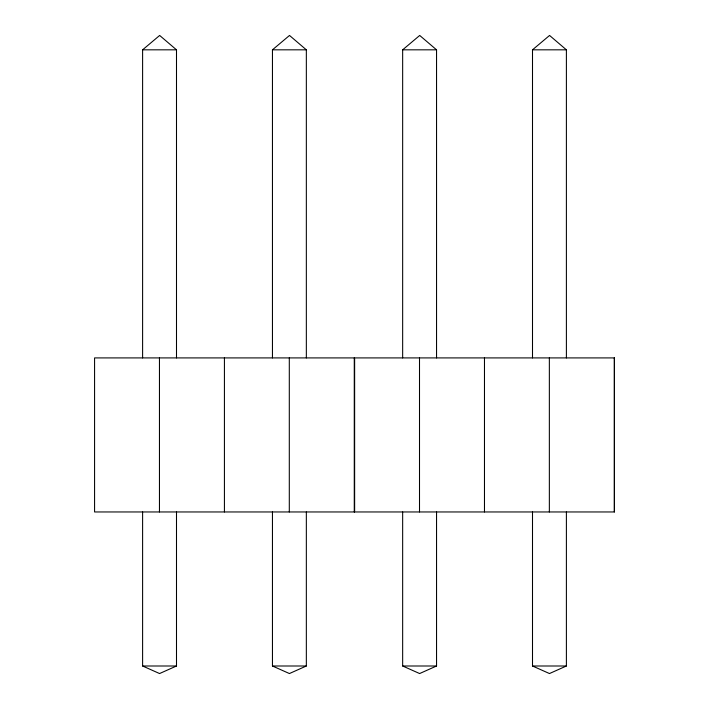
<?xml version="1.0" encoding="UTF-8"?>
<svg xmlns="http://www.w3.org/2000/svg" width="709" height="709" viewBox="0 0 709 709"><rect width="100%" height="100%" fill="white"/><g stroke="black" fill="none" stroke-linecap="round" stroke-linejoin="round"><path stroke-width="1.06" d="M142.606 357.912L142.606 49.825L159.658 35.45L176.497 49.825L176.497 357.912M272.451 357.912L272.451 49.825L289.511 35.45L306.341 49.825L306.341 357.912M402.659 357.912L402.659 49.825L419.71 35.45L436.549 49.825L436.549 357.912M532.503 357.912L532.503 49.825L549.564 35.45L566.394 49.825L566.394 357.912M176.497 511.96L176.497 665.999L159.569 673.55L142.606 665.999L142.606 511.96M306.341 511.96L306.341 665.999L289.423 673.55L272.451 665.999L272.451 511.96M436.549 511.96L436.549 665.999L419.631 673.55L402.659 665.999L402.659 511.96M566.394 511.96L566.394 665.999L549.475 673.55L532.503 665.999L532.503 511.96M142.606 49.825L176.497 49.825M272.451 49.825L306.341 49.825M402.659 49.825L436.549 49.825M532.503 49.825L566.394 49.825M354.367 357.912L94.572 357.912L94.572 511.96L354.367 511.96M142.606 665.999L176.497 665.999M272.451 665.999L306.341 665.999M402.659 665.999L436.549 665.999M532.503 665.999L566.394 665.999M614.322 357.912L614.322 511.96M549.351 357.912L549.351 511.96M484.477 357.912L484.477 511.96M419.506 357.912L419.506 511.96M354.27 357.912L354.27 511.96M289.299 357.912L289.299 511.96M224.425 357.912L224.425 511.96M159.454 357.912L159.454 511.96M614.428 357.912L354.633 357.912L354.633 511.96L614.428 511.96L614.428 357.912"/></g></svg>
